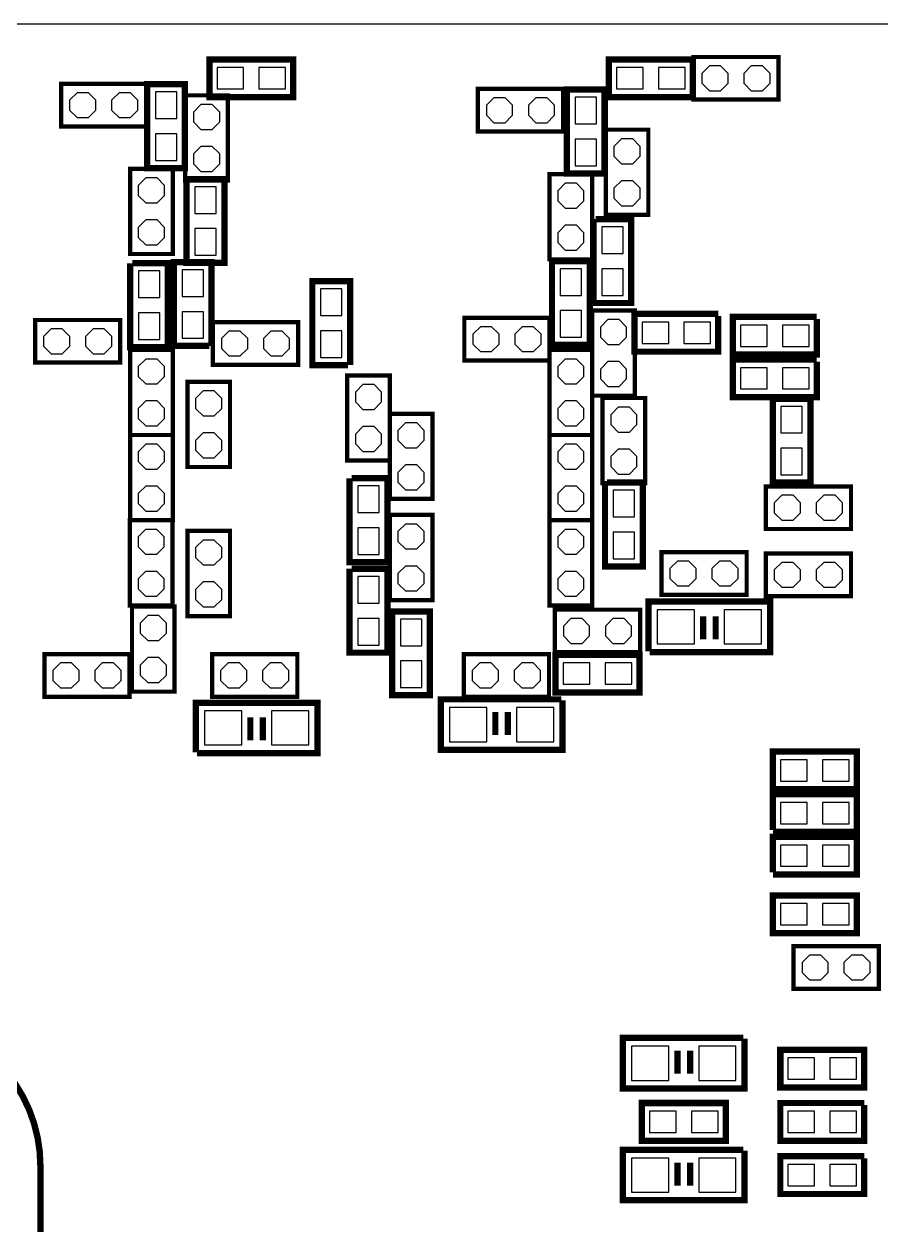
# Model space of a CAD drawing. Header units: millimetres. Extents: x -8 to 226, y -9 to 102.
# Drawn here: x 151.42 to 171.85, y 73.18 to 101.8 of the extents above; entities that cross this region are included whole.
import ezdxf

# ---------------------------------------------------------------- set-up
doc = ezdxf.new("R2010")
doc.units = ezdxf.units.MM
doc.header["$LTSCALE"] = 10
for name, color, linetype in [('BG_OUTLINE', 2, 'Continuous'), ('PG_SILKSCREEN_BOTTOM', 3, 'Continuous'), ('PIN_BOTTOM', 4, 'Continuous')]:
    doc.layers.add(name, color=color, linetype=linetype)

msp = doc.modelspace()

# ---------------------------------------------------------------- linework, layer by layer
at = {"layer": 'BG_OUTLINE'}
msp.add_lwpolyline([(51.099974, -9.350248), (121.299986, -9.350248), (121.799858, -8.850122), (121.799858, -1.745234, -1), (124.549916, -1.745234), (124.549916, -5.900166), (125.049788, -6.400292), (135.849868, -6.400292), (137.249916, -3.975354), (137.249916, -1.400048), (133.299962, -1.400048, -0.414206), (131.549902, 0.349758), (131.549902, 1.64973, -0.414239), (133.299962, 3.39979), (224.499932, 3.39979, 0.414205), (226.499928, 5.399786), (226.499928, 70.799706), (226.499928, 99.799902, 0.414202), (224.499932, 101.799898), (-5.500116, 101.799898, 0.414205)], format="xyb", dxfattribs=at)
at = {"layer": 'PG_SILKSCREEN_BOTTOM'}
for points in [[(167.378888, 99.996752, 0.1016, 0.1016, 0), (169.410888, 99.996752, 0.1016, 0.1016, 0), (169.410888, 101.012752, 0.1016, 0.1016, 0), (167.378888, 101.012752, 0.1016, 0.1016, 0)], [(155.83789, 100.054664, 0.1524, 0.1524, 0), (157.837886, 100.054664, 0.1524, 0.1524, 0), (157.837886, 100.95484, 0.1524, 0.1524, 0), (155.83789, 100.95484, 0.1524, 0.1524, 0)], [(167.362886, 100.95484, 0.1524, 0.1524, 0), (165.36289, 100.95484, 0.1524, 0.1524, 0), (165.36289, 100.054664, 0.1524, 0.1524, 0), (167.362886, 100.054664, 0.1524, 0.1524, 0)], [(154.335734, 100.371402, 0.1016, 0.1016, 0), (152.303734, 100.371402, 0.1016, 0.1016, 0), (152.303734, 99.355402, 0.1016, 0.1016, 0), (154.335734, 99.355402, 0.1016, 0.1016, 0)], [(154.3558, 100.36175, 0.1524, 0.1524, 0), (154.3558, 98.361754, 0.1524, 0.1524, 0), (155.255976, 98.361754, 0.1524, 0.1524, 0), (155.255976, 100.36175, 0.1524, 0.1524, 0)], [(164.272468, 100.250752, 0.1016, 0.1016, 0), (162.240468, 100.250752, 0.1016, 0.1016, 0), (162.240468, 99.234752, 0.1016, 0.1016, 0), (164.272468, 99.234752, 0.1016, 0.1016, 0)], [(165.263576, 98.234754, 0.1524, 0.1524, 0), (165.263576, 100.23475, 0.1524, 0.1524, 0), (164.3634, 100.23475, 0.1524, 0.1524, 0), (164.3634, 98.234754, 0.1524, 0.1524, 0)], [(156.279088, 98.066352, 0.1016, 0.1016, 0), (156.279088, 100.098352, 0.1016, 0.1016, 0), (155.263088, 100.098352, 0.1016, 0.1016, 0), (155.263088, 98.066352, 0.1016, 0.1016, 0)], [(165.289484, 99.279202, 0.1016, 0.1016, 0), (165.289484, 97.247202, 0.1016, 0.1016, 0), (166.305484, 97.247202, 0.1016, 0.1016, 0), (166.305484, 99.279202, 0.1016, 0.1016, 0)], [(154.964638, 96.313752, 0.1016, 0.1016, 0), (154.964638, 98.345752, 0.1016, 0.1016, 0), (153.948638, 98.345752, 0.1016, 0.1016, 0), (153.948638, 96.313752, 0.1016, 0.1016, 0)], [(155.2956, 98.10115, 0.1524, 0.1524, 0), (155.2956, 96.101154, 0.1524, 0.1524, 0), (156.195776, 96.101154, 0.1524, 0.1524, 0), (156.195776, 98.10115, 0.1524, 0.1524, 0)], [(164.965888, 96.186752, 0.1016, 0.1016, 0), (164.965888, 98.218752, 0.1016, 0.1016, 0), (163.949888, 98.218752, 0.1016, 0.1016, 0), (163.949888, 96.186752, 0.1016, 0.1016, 0)], [(151.681688, 93.722952, 0.1016, 0.1016, 0), (153.713688, 93.722952, 0.1016, 0.1016, 0), (153.713688, 94.738952, 0.1016, 0.1016, 0), (151.681688, 94.738952, 0.1016, 0.1016, 0)], [(161.917888, 93.773752, 0.1016, 0.1016, 0), (163.949888, 93.773752, 0.1016, 0.1016, 0), (163.949888, 94.789752, 0.1016, 0.1016, 0), (161.917888, 94.789752, 0.1016, 0.1016, 0)], [(165.981888, 92.935552, 0.1016, 0.1016, 0), (165.981888, 94.967552, 0.1016, 0.1016, 0), (164.965888, 94.967552, 0.1016, 0.1016, 0), (164.965888, 92.935552, 0.1016, 0.1016, 0)], [(157.955488, 94.688152, 0.1016, 0.1016, 0), (155.923488, 94.688152, 0.1016, 0.1016, 0), (155.923488, 93.672152, 0.1016, 0.1016, 0), (157.955488, 93.672152, 0.1016, 0.1016, 0)], [(153.948638, 94.027752, 0.1016, 0.1016, 0), (153.948638, 91.995752, 0.1016, 0.1016, 0), (154.964638, 91.995752, 0.1016, 0.1016, 0), (154.964638, 94.027752, 0.1016, 0.1016, 0)], [(163.949888, 94.027752, 0.1016, 0.1016, 0), (163.949888, 91.995752, 0.1016, 0.1016, 0), (164.965888, 91.995752, 0.1016, 0.1016, 0), (164.965888, 94.027752, 0.1016, 0.1016, 0)], [(156.329888, 91.233752, 0.1016, 0.1016, 0), (156.329888, 93.265752, 0.1016, 0.1016, 0), (155.313888, 93.265752, 0.1016, 0.1016, 0), (155.313888, 91.233752, 0.1016, 0.1016, 0)], [(160.139888, 91.386152, 0.1016, 0.1016, 0), (160.139888, 93.418152, 0.1016, 0.1016, 0), (159.123888, 93.418152, 0.1016, 0.1016, 0), (159.123888, 91.386152, 0.1016, 0.1016, 0)], [(166.229284, 90.846402, 0.1016, 0.1016, 0), (166.229284, 92.878402, 0.1016, 0.1016, 0), (165.213284, 92.878402, 0.1016, 0.1016, 0), (165.213284, 90.846402, 0.1016, 0.1016, 0)], [(170.171872, 90.862404, 0.1524, 0.1524, 0), (170.171872, 92.8624, 0.1524, 0.1524, 0), (169.271696, 92.8624, 0.1524, 0.1524, 0), (169.271696, 90.862404, 0.1524, 0.1524, 0)], [(161.155888, 90.471752, 0.1016, 0.1016, 0), (161.155888, 92.503752, 0.1016, 0.1016, 0), (160.139888, 92.503752, 0.1016, 0.1016, 0), (160.139888, 90.471752, 0.1016, 0.1016, 0)], [(153.948638, 91.995752, 0.1016, 0.1016, 0), (153.948638, 89.963752, 0.1016, 0.1016, 0), (154.964638, 89.963752, 0.1016, 0.1016, 0), (154.964638, 91.995752, 0.1016, 0.1016, 0)], [(163.949888, 91.995752, 0.1016, 0.1016, 0), (163.949888, 89.963752, 0.1016, 0.1016, 0), (164.965888, 89.963752, 0.1016, 0.1016, 0), (164.965888, 91.995752, 0.1016, 0.1016, 0)], [(169.105834, 89.754202, 0.1016, 0.1016, 0), (171.137834, 89.754202, 0.1016, 0.1016, 0), (171.137834, 90.770202, 0.1016, 0.1016, 0), (169.105834, 90.770202, 0.1016, 0.1016, 0)], [(154.958288, 87.931752, 0.1016, 0.1016, 0), (154.958288, 89.963752, 0.1016, 0.1016, 0), (153.942288, 89.963752, 0.1016, 0.1016, 0), (153.942288, 87.931752, 0.1016, 0.1016, 0)], [(161.155888, 88.058752, 0.1016, 0.1016, 0), (161.155888, 90.090752, 0.1016, 0.1016, 0), (160.139888, 90.090752, 0.1016, 0.1016, 0), (160.139888, 88.058752, 0.1016, 0.1016, 0)], [(164.965888, 87.931752, 0.1016, 0.1016, 0), (164.965888, 89.963752, 0.1016, 0.1016, 0), (163.949888, 89.963752, 0.1016, 0.1016, 0), (163.949888, 87.931752, 0.1016, 0.1016, 0)], [(155.313888, 89.709752, 0.1016, 0.1016, 0), (155.313888, 87.677752, 0.1016, 0.1016, 0), (156.329888, 87.677752, 0.1016, 0.1016, 0), (156.329888, 89.709752, 0.1016, 0.1016, 0)], [(166.616888, 88.185752, 0.1016, 0.1016, 0), (168.648888, 88.185752, 0.1016, 0.1016, 0), (168.648888, 89.201752, 0.1016, 0.1016, 0), (166.616888, 89.201752, 0.1016, 0.1016, 0)], [(169.105834, 88.154002, 0.1016, 0.1016, 0), (171.137834, 88.154002, 0.1016, 0.1016, 0), (171.137834, 89.170002, 0.1016, 0.1016, 0), (169.105834, 89.170002, 0.1016, 0.1016, 0)], [(153.993088, 87.906352, 0.1016, 0.1016, 0), (153.993088, 85.874352, 0.1016, 0.1016, 0), (155.009088, 85.874352, 0.1016, 0.1016, 0), (155.009088, 87.906352, 0.1016, 0.1016, 0)], [(164.076888, 86.814152, 0.1016, 0.1016, 0), (166.108888, 86.814152, 0.1016, 0.1016, 0), (166.108888, 87.830152, 0.1016, 0.1016, 0), (164.076888, 87.830152, 0.1016, 0.1016, 0)], [(160.1978, 87.78875, 0.1524, 0.1524, 0), (160.1978, 85.788754, 0.1524, 0.1524, 0), (161.097976, 85.788754, 0.1524, 0.1524, 0), (161.097976, 87.78875, 0.1524, 0.1524, 0)], [(153.935684, 86.769702, 0.1016, 0.1016, 0), (151.903684, 86.769702, 0.1016, 0.1016, 0), (151.903684, 85.753702, 0.1016, 0.1016, 0), (153.935684, 85.753702, 0.1016, 0.1016, 0)], [(155.904184, 85.753702, 0.1016, 0.1016, 0), (157.936184, 85.753702, 0.1016, 0.1016, 0), (157.936184, 86.769702, 0.1016, 0.1016, 0), (155.904184, 86.769702, 0.1016, 0.1016, 0)], [(163.936934, 86.769702, 0.1016, 0.1016, 0), (161.904934, 86.769702, 0.1016, 0.1016, 0), (161.904934, 85.753702, 0.1016, 0.1016, 0), (163.936934, 85.753702, 0.1016, 0.1016, 0)], [(164.09289, 85.856064, 0.1524, 0.1524, 0), (166.092886, 85.856064, 0.1524, 0.1524, 0), (166.092886, 86.75624, 0.1524, 0.1524, 0), (164.09289, 86.75624, 0.1524, 0.1524, 0)], [(169.274744, 83.544664, 0.1524, 0.1524, 0), (171.27474, 83.544664, 0.1524, 0.1524, 0), (171.27474, 84.44484, 0.1524, 0.1524, 0), (169.274744, 84.44484, 0.1524, 0.1524, 0)], [(169.274744, 80.115664, 0.1524, 0.1524, 0), (171.27474, 80.115664, 0.1524, 0.1524, 0), (171.27474, 81.01584, 0.1524, 0.1524, 0), (169.274744, 81.01584, 0.1524, 0.1524, 0)], [(169.766742, 78.787752, 0.1016, 0.1016, 0), (171.798742, 78.787752, 0.1016, 0.1016, 0), (171.798742, 79.803752, 0.1016, 0.1016, 0), (169.766742, 79.803752, 0.1016, 0.1016, 0)], [(171.452032, 77.33284, 0.1524, 0.1524, 0), (169.452036, 77.33284, 0.1524, 0.1524, 0), (169.452036, 76.432664, 0.1524, 0.1524, 0), (171.452032, 76.432664, 0.1524, 0.1524, 0)], [(168.150286, 76.06284, 0.1524, 0.1524, 0), (166.15029, 76.06284, 0.1524, 0.1524, 0), (166.15029, 75.162664, 0.1524, 0.1524, 0), (168.150286, 75.162664, 0.1524, 0.1524, 0)]]:
    msp.add_lwpolyline(points, format="xyseb", close=True, dxfattribs=at)
for points in [[(164.9984, 97.145094, 0.150114, 0.150114, 0), (164.9984, 95.145098, 0.150114, 0.150114, 0), (165.898576, 95.145098, 0.150114, 0.150114, 0), (165.898576, 97.145094, 0.150114, 0.150114, 0), (165.048438, 97.145094, 0.150114, 0.150114, 0)], [(155.890976, 94.119954, 0.150114, 0.150114, 0), (155.890976, 96.11995, 0.150114, 0.150114, 0), (154.9908, 96.11995, 0.150114, 0.150114, 0), (154.9908, 94.119954, 0.150114, 0.150114, 0), (155.840938, 94.119954, 0.150114, 0.150114, 0)], [(164.0078, 96.14535, 0.150114, 0.150114, 0), (164.0078, 94.145354, 0.150114, 0.150114, 0), (164.907976, 94.145354, 0.150114, 0.150114, 0), (164.907976, 96.14535, 0.150114, 0.150114, 0), (164.057838, 96.14535, 0.150114, 0.150114, 0)], [(153.9494, 96.09455, 0.150114, 0.150114, 0), (153.9494, 94.094554, 0.150114, 0.150114, 0), (154.849576, 94.094554, 0.150114, 0.150114, 0), (154.849576, 96.09455, 0.150114, 0.150114, 0), (153.999438, 96.09455, 0.150114, 0.150114, 0)], [(159.192976, 93.662754, 0.150114, 0.150114, 0), (159.192976, 95.66275, 0.150114, 0.150114, 0), (158.2928, 95.66275, 0.150114, 0.150114, 0), (158.2928, 93.662754, 0.150114, 0.150114, 0), (159.142938, 93.662754, 0.150114, 0.150114, 0)], [(167.972486, 94.88424, 0.150114, 0.150114, 0), (165.97249, 94.88424, 0.150114, 0.150114, 0), (165.97249, 93.984064, 0.150114, 0.150114, 0), (167.972486, 93.984064, 0.150114, 0.150114, 0), (167.972486, 94.834202, 0.150114, 0.150114, 0)], [(170.321732, 94.81439, 0.150114, 0.150114, 0), (168.321736, 94.81439, 0.150114, 0.150114, 0), (168.321736, 93.914214, 0.150114, 0.150114, 0), (170.321732, 93.914214, 0.150114, 0.150114, 0), (170.321732, 94.764352, 0.150114, 0.150114, 0)], [(170.321732, 93.79839, 0.150114, 0.150114, 0), (168.321736, 93.79839, 0.150114, 0.150114, 0), (168.321736, 92.898214, 0.150114, 0.150114, 0), (170.321732, 92.898214, 0.150114, 0.150114, 0), (170.321732, 93.748352, 0.150114, 0.150114, 0)], [(159.1818, 90.96375, 0.150114, 0.150114, 0), (159.1818, 88.963754, 0.150114, 0.150114, 0), (160.081976, 88.963754, 0.150114, 0.150114, 0), (160.081976, 90.96375, 0.150114, 0.150114, 0), (159.231838, 90.96375, 0.150114, 0.150114, 0)], [(165.271196, 90.86215, 0.150114, 0.150114, 0), (165.271196, 88.862154, 0.150114, 0.150114, 0), (166.171372, 88.862154, 0.150114, 0.150114, 0), (166.171372, 90.86215, 0.150114, 0.150114, 0), (165.321234, 90.86215, 0.150114, 0.150114, 0)], [(159.1818, 88.80475, 0.150114, 0.150114, 0), (159.1818, 86.804754, 0.150114, 0.150114, 0), (160.081976, 86.804754, 0.150114, 0.150114, 0), (160.081976, 88.80475, 0.150114, 0.150114, 0), (159.231838, 88.80475, 0.150114, 0.150114, 0)], [(166.337488, 86.819232, 0.150114, 0.150114, 0), (169.211498, 86.819232, 0.150114, 0.150114, 0), (169.211498, 88.023192, 0.150114, 0.150114, 0), (166.312088, 88.023192, 0.150114, 0.150114, 0), (166.312088, 86.839552, 0.150114, 0.150114, 0)], [(167.609774, 87.123778, 0.150114, 0.150114, 0), (167.609774, 87.673688, 0.150114, 0.150114, 0)], [(167.910002, 87.123778, 0.150114, 0.150114, 0), (167.910002, 87.673688, 0.150114, 0.150114, 0)], [(155.542488, 84.406232, 0.150114, 0.150114, 0), (158.416498, 84.406232, 0.150114, 0.150114, 0), (158.416498, 85.610192, 0.150114, 0.150114, 0), (155.517088, 85.610192, 0.150114, 0.150114, 0), (155.517088, 84.426552, 0.150114, 0.150114, 0)], [(164.229288, 85.691472, 0.150114, 0.150114, 0), (161.355278, 85.691472, 0.150114, 0.150114, 0), (161.355278, 84.487512, 0.150114, 0.150114, 0), (164.254688, 84.487512, 0.150114, 0.150114, 0), (164.254688, 85.671152, 0.150114, 0.150114, 0)], [(156.814774, 84.710778, 0.150114, 0.150114, 0), (156.814774, 85.260688, 0.150114, 0.150114, 0)], [(157.115002, 84.710778, 0.150114, 0.150114, 0), (157.115002, 85.260688, 0.150114, 0.150114, 0)], [(162.656774, 85.386926, 0.150114, 0.150114, 0), (162.656774, 84.837016, 0.150114, 0.150114, 0)], [(162.957002, 85.386926, 0.150114, 0.150114, 0), (162.957002, 84.837016, 0.150114, 0.150114, 0)], [(169.274744, 82.528664, 0.150114, 0.150114, 0), (171.27474, 82.528664, 0.150114, 0.150114, 0), (171.27474, 83.42884, 0.150114, 0.150114, 0), (169.274744, 83.42884, 0.150114, 0.150114, 0), (169.274744, 82.578702, 0.150114, 0.150114, 0)], [(169.274744, 81.512664, 0.150114, 0.150114, 0), (171.27474, 81.512664, 0.150114, 0.150114, 0), (171.27474, 82.41284, 0.150114, 0.150114, 0), (169.274744, 82.41284, 0.150114, 0.150114, 0), (169.274744, 81.562702, 0.150114, 0.150114, 0)], [(148.30933, 78.060042, 0.1524, 0.1524, -0.414202), (151.809196, 74.560176, 0.1524, 0.1524, 0)], [(168.572434, 77.614272, 0.150114, 0.150114, 0), (165.698424, 77.614272, 0.150114, 0.150114, 0), (165.698424, 76.410312, 0.150114, 0.150114, 0), (168.597834, 76.410312, 0.150114, 0.150114, 0), (168.597834, 77.593952, 0.150114, 0.150114, 0)], [(166.99992, 77.309726, 0.150114, 0.150114, 0), (166.99992, 76.759816, 0.150114, 0.150114, 0)], [(167.300148, 77.309726, 0.150114, 0.150114, 0), (167.300148, 76.759816, 0.150114, 0.150114, 0)], [(171.452032, 76.06284, 0.150114, 0.150114, 0), (169.452036, 76.06284, 0.150114, 0.150114, 0), (169.452036, 75.162664, 0.150114, 0.150114, 0), (171.452032, 75.162664, 0.150114, 0.150114, 0), (171.452032, 76.012802, 0.150114, 0.150114, 0)], [(168.572434, 74.947272, 0.150114, 0.150114, 0), (165.698424, 74.947272, 0.150114, 0.150114, 0), (165.698424, 73.743312, 0.150114, 0.150114, 0), (168.597834, 73.743312, 0.150114, 0.150114, 0), (168.597834, 74.926952, 0.150114, 0.150114, 0)], [(166.99992, 74.642726, 0.150114, 0.150114, 0), (166.99992, 74.092816, 0.150114, 0.150114, 0)], [(167.300148, 74.642726, 0.150114, 0.150114, 0), (167.300148, 74.092816, 0.150114, 0.150114, 0)], [(171.452032, 74.79284, 0.150114, 0.150114, 0), (169.452036, 74.79284, 0.150114, 0.150114, 0), (169.452036, 73.892664, 0.150114, 0.150114, 0), (171.452032, 73.892664, 0.150114, 0.150114, 0), (171.452032, 74.742802, 0.150114, 0.150114, 0)], [(151.809196, 52.066952, 0.1524, 0.1524, 0), (151.809196, 74.560176, 0.1524, 0.1524, 0)]]:
    msp.add_lwpolyline(points, format="xyseb", dxfattribs=at)
at = {"layer": 'PIN_BOTTOM'}
for points in [[(156.655516, 100.758752), (156.020516, 100.758752), (156.020516, 100.250752), (156.655516, 100.250752)], [(157.65526, 100.758752), (157.02026, 100.758752), (157.02026, 100.250752), (157.65526, 100.250752)], [(165.545516, 100.250752), (166.180516, 100.250752), (166.180516, 100.758752), (165.545516, 100.758752)], [(166.54526, 100.250752), (167.18026, 100.250752), (167.18026, 100.758752), (166.54526, 100.758752)], [(168.02101, 100.199952), (167.768514, 100.199952), (167.589962, 100.378504), (167.589962, 100.631), (167.768514, 100.809552), (168.02101, 100.809552), (168.199562, 100.631), (168.199562, 100.378504)], [(169.021262, 100.199952), (168.768766, 100.199952), (168.590214, 100.378504), (168.590214, 100.631), (168.768766, 100.809552), (169.021262, 100.809552), (169.199814, 100.631), (169.199814, 100.378504)], [(152.945856, 99.558602), (152.69336, 99.558602), (152.514808, 99.737154), (152.514808, 99.98965), (152.69336, 100.168202), (152.945856, 100.168202), (153.124408, 99.98965), (153.124408, 99.737154)], [(153.946108, 99.558602), (153.693612, 99.558602), (153.51506, 99.737154), (153.51506, 99.98965), (153.693612, 100.168202), (153.946108, 100.168202), (154.12466, 99.98965), (154.12466, 99.737154)], [(155.059888, 99.544124), (155.059888, 100.179124), (154.551888, 100.179124), (154.551888, 99.544124)], [(162.88259, 99.437952), (162.630094, 99.437952), (162.451542, 99.616504), (162.451542, 99.869), (162.630094, 100.047552), (162.88259, 100.047552), (163.061142, 99.869), (163.061142, 99.616504)], [(163.882842, 99.437952), (163.630346, 99.437952), (163.451794, 99.616504), (163.451794, 99.869), (163.630346, 100.047552), (163.882842, 100.047552), (164.061394, 99.869), (164.061394, 99.616504)], [(164.559488, 100.052124), (164.559488, 99.417124), (165.067488, 99.417124), (165.067488, 100.052124)], [(155.897336, 99.277678), (155.64484, 99.277678), (155.466288, 99.45623), (155.466288, 99.708726), (155.64484, 99.887278), (155.897336, 99.887278), (156.075888, 99.708726), (156.075888, 99.45623)], [(155.059888, 98.54438), (155.059888, 99.17938), (154.551888, 99.17938), (154.551888, 98.54438)], [(164.559488, 99.05238), (164.559488, 98.41738), (165.067488, 98.41738), (165.067488, 99.05238)], [(165.923732, 98.458528), (165.671236, 98.458528), (165.492684, 98.63708), (165.492684, 98.889576), (165.671236, 99.068128), (165.923732, 99.068128), (166.102284, 98.889576), (166.102284, 98.63708)], [(155.897336, 98.277426), (155.64484, 98.277426), (155.466288, 98.455978), (155.466288, 98.708474), (155.64484, 98.887026), (155.897336, 98.887026), (156.075888, 98.708474), (156.075888, 98.455978)], [(154.582886, 97.525078), (154.33039, 97.525078), (154.151838, 97.70363), (154.151838, 97.956126), (154.33039, 98.134678), (154.582886, 98.134678), (154.761438, 97.956126), (154.761438, 97.70363)], [(155.999688, 97.283524), (155.999688, 97.918524), (155.491688, 97.918524), (155.491688, 97.283524)], [(164.584136, 97.398078), (164.33164, 97.398078), (164.153088, 97.57663), (164.153088, 97.829126), (164.33164, 98.007678), (164.584136, 98.007678), (164.762688, 97.829126), (164.762688, 97.57663)], [(165.923732, 97.458276), (165.671236, 97.458276), (165.492684, 97.636828), (165.492684, 97.889324), (165.671236, 98.067876), (165.923732, 98.067876), (166.102284, 97.889324), (166.102284, 97.636828)], [(154.582886, 96.524826), (154.33039, 96.524826), (154.151838, 96.703378), (154.151838, 96.955874), (154.33039, 97.134426), (154.582886, 97.134426), (154.761438, 96.955874), (154.761438, 96.703378)], [(155.999688, 96.28378), (155.999688, 96.91878), (155.491688, 96.91878), (155.491688, 96.28378)], [(164.584136, 96.397826), (164.33164, 96.397826), (164.153088, 96.576378), (164.153088, 96.828874), (164.33164, 97.007426), (164.584136, 97.007426), (164.762688, 96.828874), (164.762688, 96.576378)], [(165.702488, 96.327468), (165.702488, 96.962468), (165.194488, 96.962468), (165.194488, 96.327468)], [(154.653488, 95.276924), (154.653488, 95.911924), (154.145488, 95.911924), (154.145488, 95.276924)], [(155.186888, 95.937324), (155.186888, 95.302324), (155.694888, 95.302324), (155.694888, 95.937324)], [(164.711888, 95.327724), (164.711888, 95.962724), (164.203888, 95.962724), (164.203888, 95.327724)], [(165.702488, 95.327724), (165.702488, 95.962724), (165.194488, 95.962724), (165.194488, 95.327724)], [(158.488888, 95.480124), (158.488888, 94.845124), (158.996888, 94.845124), (158.996888, 95.480124)], [(154.653488, 94.27718), (154.653488, 94.91218), (154.145488, 94.91218), (154.145488, 94.27718)], [(155.186888, 94.93758), (155.186888, 94.30258), (155.694888, 94.30258), (155.694888, 94.93758)], [(164.711888, 94.32798), (164.711888, 94.96298), (164.203888, 94.96298), (164.203888, 94.32798)], [(165.600136, 94.146878), (165.34764, 94.146878), (165.169088, 94.32543), (165.169088, 94.577926), (165.34764, 94.756478), (165.600136, 94.756478), (165.778688, 94.577926), (165.778688, 94.32543)], [(152.32381, 93.926152), (152.071314, 93.926152), (151.892762, 94.104704), (151.892762, 94.3572), (152.071314, 94.535752), (152.32381, 94.535752), (152.502362, 94.3572), (152.502362, 94.104704)], [(153.324062, 93.926152), (153.071566, 93.926152), (152.893014, 94.104704), (152.893014, 94.3572), (153.071566, 94.535752), (153.324062, 94.535752), (153.502614, 94.3572), (153.502614, 94.104704)], [(156.56561, 93.875352), (156.313114, 93.875352), (156.134562, 94.053904), (156.134562, 94.3064), (156.313114, 94.484952), (156.56561, 94.484952), (156.744162, 94.3064), (156.744162, 94.053904)], [(157.565862, 93.875352), (157.313366, 93.875352), (157.134814, 94.053904), (157.134814, 94.3064), (157.313366, 94.484952), (157.565862, 94.484952), (157.744414, 94.3064), (157.744414, 94.053904)], [(158.488888, 94.48038), (158.488888, 93.84538), (158.996888, 93.84538), (158.996888, 94.48038)], [(162.56001, 93.976952), (162.307514, 93.976952), (162.128962, 94.155504), (162.128962, 94.408), (162.307514, 94.586552), (162.56001, 94.586552), (162.738562, 94.408), (162.738562, 94.155504)], [(163.560262, 93.976952), (163.307766, 93.976952), (163.129214, 94.155504), (163.129214, 94.408), (163.307766, 94.586552), (163.560262, 94.586552), (163.738814, 94.408), (163.738814, 94.155504)], [(166.155116, 94.180152), (166.790116, 94.180152), (166.790116, 94.688152), (166.155116, 94.688152)], [(167.15486, 94.180152), (167.78986, 94.180152), (167.78986, 94.688152), (167.15486, 94.688152)], [(168.504362, 94.110302), (169.139362, 94.110302), (169.139362, 94.618302), (168.504362, 94.618302)], [(169.504106, 94.110302), (170.139106, 94.110302), (170.139106, 94.618302), (169.504106, 94.618302)], [(154.582886, 93.207078), (154.33039, 93.207078), (154.151838, 93.38563), (154.151838, 93.638126), (154.33039, 93.816678), (154.582886, 93.816678), (154.761438, 93.638126), (154.761438, 93.38563)], [(164.584136, 93.207078), (164.33164, 93.207078), (164.153088, 93.38563), (164.153088, 93.638126), (164.33164, 93.816678), (164.584136, 93.816678), (164.762688, 93.638126), (164.762688, 93.38563)], [(165.600136, 93.146626), (165.34764, 93.146626), (165.169088, 93.325178), (165.169088, 93.577674), (165.34764, 93.756226), (165.600136, 93.756226), (165.778688, 93.577674), (165.778688, 93.325178)], [(168.504362, 93.094302), (169.139362, 93.094302), (169.139362, 93.602302), (168.504362, 93.602302)], [(169.504106, 93.094302), (170.139106, 93.094302), (170.139106, 93.602302), (169.504106, 93.602302)], [(155.948136, 92.445078), (155.69564, 92.445078), (155.517088, 92.62363), (155.517088, 92.876126), (155.69564, 93.054678), (155.948136, 93.054678), (156.126688, 92.876126), (156.126688, 92.62363)], [(159.758136, 92.597478), (159.50564, 92.597478), (159.327088, 92.77603), (159.327088, 93.028526), (159.50564, 93.207078), (159.758136, 93.207078), (159.936688, 93.028526), (159.936688, 92.77603)], [(154.582886, 92.206826), (154.33039, 92.206826), (154.151838, 92.385378), (154.151838, 92.637874), (154.33039, 92.816426), (154.582886, 92.816426), (154.761438, 92.637874), (154.761438, 92.385378)], [(164.584136, 92.206826), (164.33164, 92.206826), (164.153088, 92.385378), (164.153088, 92.637874), (164.33164, 92.816426), (164.584136, 92.816426), (164.762688, 92.637874), (164.762688, 92.385378)], [(165.847532, 92.057728), (165.595036, 92.057728), (165.416484, 92.23628), (165.416484, 92.488776), (165.595036, 92.667328), (165.847532, 92.667328), (166.026084, 92.488776), (166.026084, 92.23628)], [(169.467784, 92.679774), (169.467784, 92.044774), (169.975784, 92.044774), (169.975784, 92.679774)], [(159.758136, 91.597226), (159.50564, 91.597226), (159.327088, 91.775778), (159.327088, 92.028274), (159.50564, 92.206826), (159.758136, 92.206826), (159.936688, 92.028274), (159.936688, 91.775778)], [(160.774136, 91.683078), (160.52164, 91.683078), (160.343088, 91.86163), (160.343088, 92.114126), (160.52164, 92.292678), (160.774136, 92.292678), (160.952688, 92.114126), (160.952688, 91.86163)], [(155.948136, 91.444826), (155.69564, 91.444826), (155.517088, 91.623378), (155.517088, 91.875874), (155.69564, 92.054426), (155.948136, 92.054426), (156.126688, 91.875874), (156.126688, 91.623378)], [(154.582886, 91.175078), (154.33039, 91.175078), (154.151838, 91.35363), (154.151838, 91.606126), (154.33039, 91.784678), (154.582886, 91.784678), (154.761438, 91.606126), (154.761438, 91.35363)], [(164.584136, 91.175078), (164.33164, 91.175078), (164.153088, 91.35363), (164.153088, 91.606126), (164.33164, 91.784678), (164.584136, 91.784678), (164.762688, 91.606126), (164.762688, 91.35363)], [(165.847532, 91.057476), (165.595036, 91.057476), (165.416484, 91.236028), (165.416484, 91.488524), (165.595036, 91.667076), (165.847532, 91.667076), (166.026084, 91.488524), (166.026084, 91.236028)], [(169.467784, 91.68003), (169.467784, 91.04503), (169.975784, 91.04503), (169.975784, 91.68003)], [(160.774136, 90.682826), (160.52164, 90.682826), (160.343088, 90.861378), (160.343088, 91.113874), (160.52164, 91.292426), (160.774136, 91.292426), (160.952688, 91.113874), (160.952688, 90.861378)], [(154.582886, 90.174826), (154.33039, 90.174826), (154.151838, 90.353378), (154.151838, 90.605874), (154.33039, 90.784426), (154.582886, 90.784426), (154.761438, 90.605874), (154.761438, 90.353378)], [(159.885888, 90.146124), (159.885888, 90.781124), (159.377888, 90.781124), (159.377888, 90.146124)], [(164.584136, 90.174826), (164.33164, 90.174826), (164.153088, 90.353378), (164.153088, 90.605874), (164.33164, 90.784426), (164.584136, 90.784426), (164.762688, 90.605874), (164.762688, 90.353378)], [(165.975284, 90.044524), (165.975284, 90.679524), (165.467284, 90.679524), (165.467284, 90.044524)], [(169.747956, 89.957402), (169.49546, 89.957402), (169.316908, 90.135954), (169.316908, 90.38845), (169.49546, 90.567002), (169.747956, 90.567002), (169.926508, 90.38845), (169.926508, 90.135954)], [(170.748208, 89.957402), (170.495712, 89.957402), (170.31716, 90.135954), (170.31716, 90.38845), (170.495712, 90.567002), (170.748208, 90.567002), (170.92676, 90.38845), (170.92676, 90.135954)], [(160.774136, 89.270078), (160.52164, 89.270078), (160.343088, 89.44863), (160.343088, 89.701126), (160.52164, 89.879678), (160.774136, 89.879678), (160.952688, 89.701126), (160.952688, 89.44863)], [(154.576536, 89.143078), (154.32404, 89.143078), (154.145488, 89.32163), (154.145488, 89.574126), (154.32404, 89.752678), (154.576536, 89.752678), (154.755088, 89.574126), (154.755088, 89.32163)], [(159.885888, 89.14638), (159.885888, 89.78138), (159.377888, 89.78138), (159.377888, 89.14638)], [(164.584136, 89.143078), (164.33164, 89.143078), (164.153088, 89.32163), (164.153088, 89.574126), (164.33164, 89.752678), (164.584136, 89.752678), (164.762688, 89.574126), (164.762688, 89.32163)], [(165.975284, 89.04478), (165.975284, 89.67978), (165.467284, 89.67978), (165.467284, 89.04478)], [(155.948136, 88.889078), (155.69564, 88.889078), (155.517088, 89.06763), (155.517088, 89.320126), (155.69564, 89.498678), (155.948136, 89.498678), (156.126688, 89.320126), (156.126688, 89.06763)], [(154.576536, 88.142826), (154.32404, 88.142826), (154.145488, 88.321378), (154.145488, 88.573874), (154.32404, 88.752426), (154.576536, 88.752426), (154.755088, 88.573874), (154.755088, 88.321378)], [(160.774136, 88.269826), (160.52164, 88.269826), (160.343088, 88.448378), (160.343088, 88.700874), (160.52164, 88.879426), (160.774136, 88.879426), (160.952688, 88.700874), (160.952688, 88.448378)], [(164.584136, 88.142826), (164.33164, 88.142826), (164.153088, 88.321378), (164.153088, 88.573874), (164.33164, 88.752426), (164.584136, 88.752426), (164.762688, 88.573874), (164.762688, 88.321378)], [(167.25901, 88.388952), (167.006514, 88.388952), (166.827962, 88.567504), (166.827962, 88.82), (167.006514, 88.998552), (167.25901, 88.998552), (167.437562, 88.82), (167.437562, 88.567504)], [(168.259262, 88.388952), (168.006766, 88.388952), (167.828214, 88.567504), (167.828214, 88.82), (168.006766, 88.998552), (168.259262, 88.998552), (168.437814, 88.82), (168.437814, 88.567504)], [(169.747956, 88.357202), (169.49546, 88.357202), (169.316908, 88.535754), (169.316908, 88.78825), (169.49546, 88.966802), (169.747956, 88.966802), (169.926508, 88.78825), (169.926508, 88.535754)], [(170.748208, 88.357202), (170.495712, 88.357202), (170.31716, 88.535754), (170.31716, 88.78825), (170.495712, 88.966802), (170.748208, 88.966802), (170.92676, 88.78825), (170.92676, 88.535754)], [(155.948136, 87.888826), (155.69564, 87.888826), (155.517088, 88.067378), (155.517088, 88.319874), (155.69564, 88.498426), (155.948136, 88.498426), (156.126688, 88.319874), (156.126688, 88.067378)], [(159.885888, 87.987124), (159.885888, 88.622124), (159.377888, 88.622124), (159.377888, 87.987124)], [(154.627336, 87.085678), (154.37484, 87.085678), (154.196288, 87.26423), (154.196288, 87.516726), (154.37484, 87.695278), (154.627336, 87.695278), (154.805888, 87.516726), (154.805888, 87.26423)], [(159.885888, 86.98738), (159.885888, 87.62238), (159.377888, 87.62238), (159.377888, 86.98738)], [(160.901888, 86.971124), (160.901888, 87.606124), (160.393888, 87.606124), (160.393888, 86.971124)], [(164.71901, 87.017352), (164.466514, 87.017352), (164.287962, 87.195904), (164.287962, 87.4484), (164.466514, 87.626952), (164.71901, 87.626952), (164.897562, 87.4484), (164.897562, 87.195904)], [(165.719262, 87.017352), (165.466766, 87.017352), (165.288214, 87.195904), (165.288214, 87.4484), (165.466766, 87.626952), (165.719262, 87.626952), (165.897814, 87.4484), (165.897814, 87.195904)], [(167.404288, 87.830152), (166.515288, 87.830152), (166.515288, 87.017352), (167.404288, 87.017352)], [(169.004488, 87.830152), (168.115488, 87.830152), (168.115488, 87.017352), (169.004488, 87.017352)], [(152.545806, 85.956902), (152.29331, 85.956902), (152.114758, 86.135454), (152.114758, 86.38795), (152.29331, 86.566502), (152.545806, 86.566502), (152.724358, 86.38795), (152.724358, 86.135454)], [(153.546058, 85.956902), (153.293562, 85.956902), (153.11501, 86.135454), (153.11501, 86.38795), (153.293562, 86.566502), (153.546058, 86.566502), (153.72461, 86.38795), (153.72461, 86.135454)], [(154.627336, 86.085426), (154.37484, 86.085426), (154.196288, 86.263978), (154.196288, 86.516474), (154.37484, 86.695026), (154.627336, 86.695026), (154.805888, 86.516474), (154.805888, 86.263978)], [(156.546306, 85.956902), (156.29381, 85.956902), (156.115258, 86.135454), (156.115258, 86.38795), (156.29381, 86.566502), (156.546306, 86.566502), (156.724858, 86.38795), (156.724858, 86.135454)], [(157.546558, 85.956902), (157.294062, 85.956902), (157.11551, 86.135454), (157.11551, 86.38795), (157.294062, 86.566502), (157.546558, 86.566502), (157.72511, 86.38795), (157.72511, 86.135454)], [(160.901888, 85.97138), (160.901888, 86.60638), (160.393888, 86.60638), (160.393888, 85.97138)], [(162.547056, 85.956902), (162.29456, 85.956902), (162.116008, 86.135454), (162.116008, 86.38795), (162.29456, 86.566502), (162.547056, 86.566502), (162.725608, 86.38795), (162.725608, 86.135454)], [(163.547308, 85.956902), (163.294812, 85.956902), (163.11626, 86.135454), (163.11626, 86.38795), (163.294812, 86.566502), (163.547308, 86.566502), (163.72586, 86.38795), (163.72586, 86.135454)], [(164.910516, 86.560152), (164.275516, 86.560152), (164.275516, 86.052152), (164.910516, 86.052152)], [(165.91026, 86.560152), (165.27526, 86.560152), (165.27526, 86.052152), (165.91026, 86.052152)], [(156.609288, 85.417152), (155.720288, 85.417152), (155.720288, 84.604352), (156.609288, 84.604352)], [(158.209488, 85.417152), (157.320488, 85.417152), (157.320488, 84.604352), (158.209488, 84.604352)], [(161.562288, 84.680552), (162.451288, 84.680552), (162.451288, 85.493352), (161.562288, 85.493352)], [(163.162488, 84.680552), (164.051488, 84.680552), (164.051488, 85.493352), (163.162488, 85.493352)], [(170.09237, 84.248752), (169.45737, 84.248752), (169.45737, 83.740752), (170.09237, 83.740752)], [(171.092114, 84.248752), (170.457114, 84.248752), (170.457114, 83.740752), (171.092114, 83.740752)], [(170.09237, 83.232752), (169.45737, 83.232752), (169.45737, 82.724752), (170.09237, 82.724752)], [(171.092114, 83.232752), (170.457114, 83.232752), (170.457114, 82.724752), (171.092114, 82.724752)], [(170.09237, 82.216752), (169.45737, 82.216752), (169.45737, 81.708752), (170.09237, 81.708752)], [(171.092114, 82.216752), (170.457114, 82.216752), (170.457114, 81.708752), (171.092114, 81.708752)], [(170.09237, 80.819752), (169.45737, 80.819752), (169.45737, 80.311752), (170.09237, 80.311752)], [(171.092114, 80.819752), (170.457114, 80.819752), (170.457114, 80.311752), (171.092114, 80.311752)], [(170.408864, 78.990952), (170.156368, 78.990952), (169.977816, 79.169504), (169.977816, 79.422), (170.156368, 79.600552), (170.408864, 79.600552), (170.587416, 79.422), (170.587416, 79.169504)], [(171.409116, 78.990952), (171.15662, 78.990952), (170.978068, 79.169504), (170.978068, 79.422), (171.15662, 79.600552), (171.409116, 79.600552), (171.587668, 79.422), (171.587668, 79.169504)], [(165.905434, 76.603352), (166.794434, 76.603352), (166.794434, 77.416152), (165.905434, 77.416152)], [(167.505634, 76.603352), (168.394634, 76.603352), (168.394634, 77.416152), (167.505634, 77.416152)], [(169.634662, 76.628752), (170.269662, 76.628752), (170.269662, 77.136752), (169.634662, 77.136752)], [(170.634406, 76.628752), (171.269406, 76.628752), (171.269406, 77.136752), (170.634406, 77.136752)], [(166.332916, 75.358752), (166.967916, 75.358752), (166.967916, 75.866752), (166.332916, 75.866752)], [(167.33266, 75.358752), (167.96766, 75.358752), (167.96766, 75.866752), (167.33266, 75.866752)], [(169.634662, 75.358752), (170.269662, 75.358752), (170.269662, 75.866752), (169.634662, 75.866752)], [(170.634406, 75.358752), (171.269406, 75.358752), (171.269406, 75.866752), (170.634406, 75.866752)], [(165.905434, 73.936352), (166.794434, 73.936352), (166.794434, 74.749152), (165.905434, 74.749152)], [(167.505634, 73.936352), (168.394634, 73.936352), (168.394634, 74.749152), (167.505634, 74.749152)], [(169.634662, 74.088752), (170.269662, 74.088752), (170.269662, 74.596752), (169.634662, 74.596752)], [(170.634406, 74.088752), (171.269406, 74.088752), (171.269406, 74.596752), (170.634406, 74.596752)]]:
    msp.add_lwpolyline(points, close=True, dxfattribs=at)

doc.saveas('drawing.dxf')
